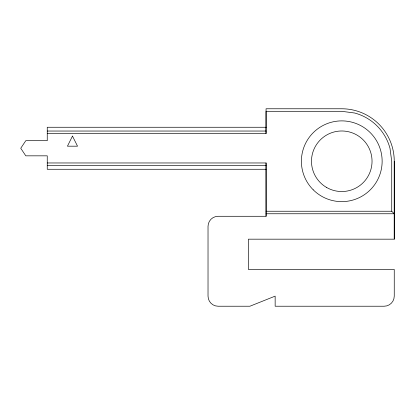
<?xml version="1.0" encoding="UTF-8"?>
<svg xmlns="http://www.w3.org/2000/svg" width="415" height="415" viewBox="0 0 415 415"><rect width="100%" height="100%" fill="white"/><g stroke="black" fill="none" stroke-linecap="round" stroke-linejoin="round"><path stroke-width="0.62" d="M47.248 133.568L266.051 133.568L266.062 111.298L341.597 111.298L354.69 113.02A49.94 49.94 0 0 1 390.001 148.331L391.729 161.425L391.729 211.24L394.25 213.761L266.082 213.761M266.067 127.555L266.062 108.772L341.763 108.772A52.487 52.487 0 0 1 394.25 161.259L394.25 239.175L248.398 239.175L248.398 269.454L394.25 269.454L394.25 296.134A10.095 10.095 0 0 1 384.155 306.223L275.15 306.223L275.15 296.134L249.913 306.223L218.119 306.229A10.095 10.095 0 0 1 208.029 296.134L208.024 226.377A10.095 10.095 0 0 1 218.119 216.282L266.082 216.282L266.067 162.965L47.248 162.965M47.248 131.041L266.051 131.041L266.051 133.568M47.248 165.486L266.067 165.486M266.067 169.273L47.248 169.273L47.248 155.833L25.797 155.833L20.75 148.264L25.797 140.695L47.248 140.695L47.248 127.26L265.989 127.26L265.989 131.041M266.082 211.24L391.729 211.24M394.25 161.259L394.25 239.175M266.067 162.965L266.082 216.282M72.48 136.089L67.432 146.184L77.527 146.184L72.48 136.089M326.626 187.481A30.279 30.279 0 0 0 372.042 161.259A30.279 30.279 0 0 0 326.626 135.036A30.279 30.279 0 0 0 326.626 187.481M313.216 189.805A40.374 40.374 0 0 0 380.763 171.706A40.374 40.374 0 0 0 331.315 122.259A40.374 40.374 0 0 0 313.216 189.805"/></g></svg>
